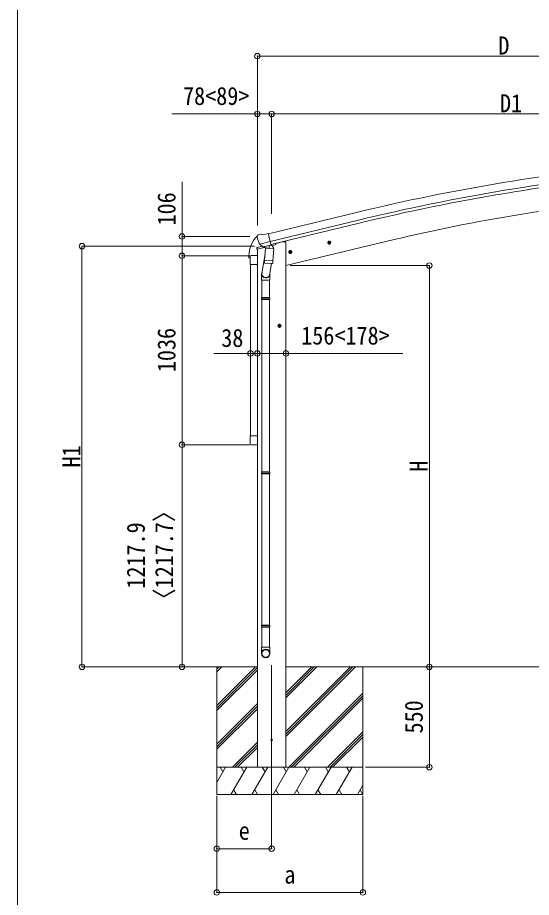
# Model space of a CAD drawing. Units: millimetres at full size. Extents: x -8385 to 8479, y -5853 to 5787.
# Drawn here: x -8385 to -5572, y -1960 to 2863 of the extents above; entities that cross this region are included whole.
import ezdxf
from ezdxf.enums import TextEntityAlignment as Align

# ---------------------------------------------------------------- set-up
doc = ezdxf.new("R2010")
doc.units = ezdxf.units.MM
doc.header["$LTSCALE"] = 30
doc.header["$PDMODE"] = 32
doc.header["$PDSIZE"] = 30
for name, color, linetype, lineweight in [('0-0_0', 7, 'Continuous', 9), ('0-1_本体', 4, 'Continuous', 9), ('0-2_部品', 7, 'Continuous', 9), ('0-8_PARTS2', 2, 'Continuous', 9), ('0-A_寸法', 4, 'Continuous', 9), ('1-1_GLASS', 4, 'Continuous', 9), ('1-2_GLASS_SEAL', 7, 'Continuous', 9), ('1-A', 6, 'Continuous', 9), ('F-0_240', 7, 'Continuous', 9)]:
    doc.layers.add(name, color=color, linetype=linetype, lineweight=lineweight)
doc.styles.add('ＭＳ ゴシック', font='')
doc.styles.get('ＭＳ ゴシック').set_extended_font_data('MS Gothic')

msp = doc.modelspace()

# ---------------------------------------------------------------- linework, layer by layer
at = {"layer": '0-0_0'}
for p, q in [((-7668.84, -696.92), (-7072.5, -696.92)), ((-7294.75, -696.92), (-7294.75, -1396.92)), ((-7294.75, -908.15), (-7083.52, -696.92)), ((-7294.75, -724.3), (-7267.37, -696.92)), ((-7294.75, -710.16), (-7281.51, -696.92)), ((-7294.75, -922.29), (-7072.5, -700.04)), ((-7294.75, -936.43), (-7072.5, -714.19)), ((-6917, -1079.18), (-6534.74, -696.92)), ((-6917, -1050.9), (-6563.02, -696.92)), ((-6917, -1065.04), (-6548.88, -696.92)), ((-6917, -867.05), (-6746.87, -696.92)), ((-6917, -852.91), (-6761.01, -696.92)), ((-6917, -838.77), (-6775.15, -696.92)), ((-6917, -696.92), (-4129.48, -696.92)), ((-6494.75, -696.92), (-6494.75, -1396.92)), ((-6900.89, -1246.92), (-6494.75, -840.78)), ((-6886.75, -1246.92), (-6494.75, -854.93)), ((-7294.75, -1120.28), (-7072.5, -898.03)), ((-7294.75, -1134.42), (-7072.5, -912.17)), ((-6872.61, -1246.92), (-6494.75, -869.07)), ((-7294.75, -1148.57), (-7072.5, -926.32)), ((-6688.76, -1246.92), (-6494.75, -1052.91)), ((-6674.62, -1246.92), (-6494.75, -1067.06)), ((-6660.48, -1246.92), (-6494.75, -1081.2)), ((-7209.26, -1246.92), (-7072.5, -1110.16)), ((-7195.12, -1246.92), (-7072.5, -1124.31)), ((-7180.98, -1246.92), (-7072.5, -1138.45)), ((-6494.75, -1246.92), (-7294.75, -1246.92)), ((-7294.75, -1330.75), (-7246.35, -1246.92)), ((-7261.35, -1272.9), (-7276.35, -1246.92)), ((-7217.49, -1396.92), (-7130.88, -1246.92)), ((-7145.88, -1272.9), (-7160.89, -1246.92)), ((-7102.02, -1396.92), (-7015.41, -1246.92)), ((-7030.41, -1272.9), (-7045.41, -1246.92)), ((-6986.55, -1396.92), (-6899.94, -1246.92)), ((-6914.94, -1272.9), (-6929.94, -1246.92)), ((-6871.07, -1396.92), (-6784.47, -1246.92)), ((-6799.47, -1272.9), (-6814.47, -1246.92)), ((-6755.6, -1396.92), (-6669, -1246.92)), ((-6699, -1246.92), (-6684, -1272.9)), ((-6640.13, -1396.92), (-6553.53, -1246.92)), ((-6568.53, -1272.9), (-6583.53, -1246.92)), ((-6524.66, -1396.92), (-6494.75, -1345.11)), ((-7294.75, -1396.92), (-6494.75, -1396.92)), ((-7202.49, -1370.94), (-7187.49, -1396.92)), ((-7087.02, -1370.94), (-7072.02, -1396.92)), ((-6971.55, -1370.94), (-6956.55, -1396.92)), ((-6856.08, -1370.94), (-6841.08, -1396.92)), ((-6740.61, -1370.94), (-6725.61, -1396.92)), ((-6625.14, -1370.94), (-6610.14, -1396.92)), ((-6509.67, -1370.94), (-6494.67, -1396.92))]:
    msp.add_line(p, q, dxfattribs=at)
at = {"layer": '0-1_本体'}
for p, q in [((-7012.23, 1676.67), (-6529.35, 1794.15)), ((-7002.15, 1634.7), (-6519.14, 1752.17)), ((-6998.22, 1618.32), (-6515.16, 1735.81)), ((-6916.75, 1503.08), (-6331.08, 1643.69)), ((-7072.25, 1593.37), (-7072.25, -1246.92)), ((-6936.75, 1633.08), (-6970.26, 1625.03)), ((-6916.75, 1633.08), (-6936.75, 1633.08)), ((-6916.75, 1633.08), (-6916.75, -1246.92)), ((-6941.25, 1173.58), (-6961.25, 1173.58)), ((-6951.25, 1181.08), (-6957.75, 1177.33)), ((-6957.75, 1177.33), (-6957.75, 1169.83)), ((-6957.75, 1169.83), (-6951.25, 1166.07)), ((-6951.25, 1163.58), (-6951.25, 1183.58)), ((-6944.75, 1177.33), (-6951.25, 1181.08))]:
    msp.add_line(p, q, dxfattribs=at)
at = {"layer": '0-1_本体', "color": 6}
for p, q in [((-7485.11, 1662.97), (-7485.11, 1556.97)), ((-7485.11, 520.97), (-7485.11, 1556.97)), ((-7072.25, 1021.44), (-7110.25, 1021.44)), ((-6130.74, -696.92), (-6130.74, -1246.92))]:
    msp.add_line(p, q, dxfattribs=at)
at = {"layer": '0-1_本体'}
msp.add_lwpolyline([(-6951.25, 1166.07), (-6944.75, 1169.83), (-6944.75, 1177.33)], dxfattribs=at)
for radius in [8.5, 7.7, 6.5]:
    msp.add_circle((-6951.25, 1173.58), radius, dxfattribs=at)
for centre, radius, start, end in [((-3916.78, -8947.73), 11054.98, 95.16866, 103.66973), ((-3916.78, -8947.73), 11011.82, 95.16974, 103.66973), ((-3916.78, -8947.73), 10994.98, 95.16974, 103.66973), ((-4126.72, -7538.12), 9442.71, 95.00001, 103.5)]:
    msp.add_arc(centre, radius, start, end, dxfattribs=at)
at = {"layer": '0-2_部品'}
for p, q in [((-7073.94, 1661.09), (-7073.66, 1659.94)), ((-7069.72, 1669.67), (-7073.58, 1663.37)), ((-7066.62, 1671.91), (-7053.44, 1675.08)), ((-7038.88, 1672.4), (-7052.14, 1675.1)), ((-7038.88, 1672.4), (-7012.95, 1678.63)), ((-7075.06, 1592.76), (-7032.36, 1603.01)), ((-7075.06, 1599.65), (-7075.06, 1592.76)), ((-7046.56, 1608.86), (-7072.76, 1602.57)), ((-7059.88, 1620.78), (-7002.38, 1634.59)), ((-7043.03, 1605.87), (-7059.41, 1620.37)), ((-7040.32, 1605.31), (-7032.8, 1607.11)), ((-7039.49, 1605.41), (-7037.96, 1605.78)), ((-7037.96, 1605.78), (-7001.25, 1614.59)), ((-7036.12, 1605.55), (-7036.17, 1604.81)), ((-7035.41, 1603.77), (-7009.6, 1597.33)), ((-7028.5, 1598.42), (-7033.17, 1531.59)), ((-6982.81, 1595.23), (-7028.5, 1598.42)), ((-7026.72, 1601.6), (-7026.95, 1598.32)), ((-7007.2, 1612.77), (-7008.23, 1598.16)), ((-7001.25, 1614.59), (-6999.72, 1614.96)), ((-6998.17, 1617.06), (-6997.22, 1617)), ((-6997.22, 1617), (-6983.91, 1601.68)), ((-6993.23, 1612.4), (-6974.34, 1616.94)), ((-6987.48, 1528.39), (-6982.81, 1595.23)), ((-6983.91, 1601.68), (-6984.35, 1595.34)), ((-6970.51, 1625.11), (-6970.51, 1621.8)), ((-6688.27, 1626.9), (-6668.82, 1631.56)), ((-6683.71, 1634.67), (-6685.84, 1627.48)), ((-6676.41, 1636.43), (-6683.71, 1634.67)), ((-6676.21, 1619.51), (-6680.88, 1638.95)), ((-6671.25, 1630.98), (-6676.41, 1636.43)), ((-6673.38, 1623.79), (-6671.25, 1630.98)), ((-7031.44, 1556.35), (-7047.35, 1460.18)), ((-6902.19, 1575.54), (-6882.74, 1580.21)), ((-6897.63, 1583.32), (-6899.77, 1576.12)), ((-6890.34, 1585.07), (-6897.63, 1583.32)), ((-6890.13, 1568.15), (-6894.8, 1587.6)), ((-6885.17, 1579.62), (-6890.34, 1585.07)), ((-6887.3, 1572.43), (-6885.17, 1579.62)), ((-7034.03, 1519.12), (-7033.16, 1531.59)), ((-7033.63, 1517.76), (-7033.64, 1517.76)), ((-6987.48, 1528.39), (-7033.17, 1531.59)), ((-7032.19, 1516.98), (-6990.49, 1514.07)), ((-6995.92, 1514.45), (-7006.65, 1450.86)), ((-6987.49, 1528.39), (-6988.38, 1515.7)), ((-7049.5, 1423.02), (-7049.5, 1457.37)), ((-7003.5, 1457.68), (-7003.5, 1423.02)), ((-7003.5, 1423.02), (-7049.5, 1423.02)), ((-7047.5, 1423.02), (-7047.5, 1329.02)), ((-7005.5, 1423.02), (-7005.5, 1329.02)), ((-7049.5, 1327.02), (-7048.5, 1329.02)), ((-7003.5, 1327.02), (-7049.5, 1327.02)), ((-7003.5, 1319.02), (-7049.5, 1319.02)), ((-7004.5, 1329.02), (-7048.5, 1329.02)), ((-7004.5, 1317.02), (-7048.5, 1317.02)), ((-7047.5, 1317.02), (-7047.5, 372.83)), ((-7005.5, 1317.02), (-7005.5, 372.83)), ((-7003.5, 1327.02), (-7004.5, 1329.02)), ((-7003.5, 1319.02), (-7004.5, 1317.02)), ((-7003.5, 1327.02), (-7003.5, 1319.02)), ((-6941, 1172.96), (-6961, 1172.96)), ((-6951, 1180.46), (-6957.5, 1176.71)), ((-6957.5, 1176.71), (-6957.5, 1169.21)), ((-6957.5, 1169.21), (-6951, 1165.45)), ((-6951, 1162.96), (-6951, 1182.96)), ((-6944.5, 1176.71), (-6951, 1180.46)), ((-7049.5, 370.83), (-7048.5, 372.83)), ((-7003.5, 370.83), (-7049.5, 370.83)), ((-7003.5, 362.83), (-7049.5, 362.83)), ((-7004.5, 372.83), (-7048.5, 372.83)), ((-7004.5, 360.83), (-7048.5, 360.83)), ((-7047.5, 360.83), (-7047.5, -467.35)), ((-7005.5, 360.83), (-7005.5, -467.35)), ((-7003.5, 370.83), (-7004.5, 372.83)), ((-7003.5, 362.83), (-7004.5, 360.83)), ((-7003.5, 370.83), (-7003.5, 362.83)), ((-7049.5, -469.35), (-7048.5, -467.35)), ((-7003.5, -469.35), (-7049.5, -469.35)), ((-7003.5, -477.35), (-7049.5, -477.35)), ((-7004.5, -467.35), (-7048.5, -467.35)), ((-7004.5, -479.35), (-7048.5, -479.35)), ((-7047.5, -479.35), (-7047.5, -589.35)), ((-7005.5, -479.35), (-7005.5, -589.35)), ((-7003.5, -469.35), (-7004.5, -467.35)), ((-7003.5, -477.35), (-7004.5, -479.35)), ((-7003.5, -469.35), (-7003.5, -477.35)), ((-7049.5, -623.5), (-7049.5, -589.35)), ((-7003.5, -589.35), (-7049.5, -589.35)), ((-7003.5, -623.5), (-7003.5, -589.35))]:
    msp.add_line(p, q, dxfattribs=at)
for points in [[(-7007.52, 1613.18), (-6997.8, 1615.52), (-7012.95, 1678.63)], [(-7060.15, 1621.36), (-7059.57, 1620.52), (-7059.41, 1620.37)], [(-7007.52, 1613.18), (-7007.76, 1613.03), (-7032.52, 1607.08), (-7032.8, 1607.11)], [(-6685.84, 1627.48), (-6680.68, 1622.03), (-6673.38, 1623.79)], [(-6899.77, 1576.12), (-6894.6, 1570.68), (-6887.3, 1572.43)], [(-7049.5, 1327.02), (-7049.5, 1319.02), (-7048.5, 1317.02)], [(-6951, 1165.45), (-6944.5, 1169.21), (-6944.5, 1176.71)], [(-7049.5, 370.83), (-7049.5, 362.83), (-7048.5, 360.83)], [(-7049.5, -469.35), (-7049.5, -477.35), (-7048.5, -479.35)]]:
    msp.add_lwpolyline(points, dxfattribs=at)
for centre, radius in [((-6678.55, 1629.23), 8.5), ((-6678.55, 1629.23), 7.7), ((-6678.55, 1629.23), 6.5), ((-6892.47, 1577.87), 8.5), ((-6892.47, 1577.87), 7.7), ((-6892.47, 1577.87), 6.5), ((-6951, 1172.96), 8.5), ((-6951, 1172.96), 7.7), ((-6951, 1172.96), 6.5)]:
    msp.add_circle(centre, radius, dxfattribs=at)
at = {"layer": '0-2_部品', "color": 4}
msp.add_circle((-6994.5, -1096.92), 4.5, dxfattribs=at)
at = {"layer": '0-2_部品'}
for centre, radius, start, end in [((-6876.86, 1707.19), 202.4, 193.5, 205.09125), ((-7065.46, 1667.05), 5, 103.5, 148.5), ((-7052.74, 1672.16), 3, 78.5, 103.5), ((-7072.06, 1599.65), 3, 103.5, 180), ((-7039.6, 1605.9), 0.5, 248.23754, 283.5), ((-7036.62, 1605.59), 0.5, 356, 103.5), ((-7035.17, 1604.74), 1, 176, 256), ((-7009.25, 1598.3), 1.03, 250.03897, 351.96569), ((-7006.6, 1612.69), 0.604, 100.59842, 172.20595), ((-6999.84, 1615.44), 0.5, 283.5, 318.76246), ((-6975.51, 1621.8), 5, 283.5, 0), ((-7032.09, 1518.95), 1.95, 175.04017, 217.47766), ((-7032.05, 1518.98), 2, 217.40962, 266), ((-6990.35, 1516.06), 2, 266, 349.46843), ((-7019.5, 1457.37), 30, 177.45142, 180)]:
    msp.add_arc(centre, radius, start, end, dxfattribs=at)
for centre, major_axis, ratio, start_param, end_param in [((-7071.02, 1661.8), (-1.57, -2.57), 0.99628, 4.712389, 5.4996506), ((-7041.04, 1608.13), (-0.73, -2.92), 0.997631, 5.8041905, 6.6006116), ((-7040.99, 1608.36), (2.63, 3.16), 0.650902, 4.0958226, 4.1686332), ((-7041.02, 1608.23), (-0.73, -2.92), 0.997631, 0.3902369, 0.4789948), ((-7026.5, 1457.68), (23, 0), 0.996195, 2.5560258, 6.5663028), ((-7026.5, 1457.68), (21, 0), 0.996195, 2.9349147, 5.9512394), ((-7026.5, -621.75), (-23, 0), 0.996195, 3.1415927, 6.2831853), ((-7026.5, -623.5), (-23, 0), 0.996195, 3.1415927, 6.2831853), ((-7026.5, -623.5), (0, -23.43), 0.981806, 4.712389, 7.8539816)]:
    msp.add_ellipse(centre, major_axis=major_axis, ratio=ratio, start_param=start_param, end_param=end_param, dxfattribs=at)
msp.add_ellipse((-7026.5, -623.5), major_axis=(21, 0), ratio=0.996195, dxfattribs=at)
at = {"layer": '0-8_PARTS2'}
msp.add_line((-6994.5, -687.71), (-6994.5, -1446.92), dxfattribs=at)
at = {"layer": '0-A_寸法', "color": 6}
for p, q in [((-7072.5, 2651.44), (-7072.5, 2334.82)), ((-7072.5, 2651.44), (-4373.5, 2651.44)), ((-7072.5, 2334.82), (-7540.61, 2334.82)), ((-7072.5, 2334.82), (-7072.5, 1722.59)), ((-7072.5, 2334.82), (-6994.5, 2334.82)), ((-6994.5, 2334.82), (-6994.5, 1786.96)), ((-6994.5, 2334.82), (-4373.5, 2334.82)), ((-8033.08, 1609.48), (-7087.99, 1609.48)), ((-8033.08, -696.92), (-8033.08, 1609.48)), ((-6916.5, 1021.44), (-7072.5, 1021.44)), ((-6916.5, 1021.44), (-6275.77, 1021.44)), ((-8033.08, -696.92), (-7304.96, -696.92)), ((-7294.75, -1933.29), (-7294.75, -1404.34)), ((-7294.75, -1693.31), (-7294.75, -1404.34)), ((-6994.5, -1693.31), (-6994.5, -1404.34)), ((-6494.75, -1933.29), (-6494.75, -1404.34)), ((-6994.5, -1693.31), (-7294.75, -1693.31)), ((-7294.75, -1933.29), (-6494.75, -1933.29))]:
    msp.add_line(p, q, dxfattribs=at)
for p in [(-7072.5, 2651.44), (-7072.5, 2334.82), (-6994.5, 2334.82), (-8033.08, 1609.48), (-7072.5, 1021.44), (-6916.5, 1021.44), (-8033.08, -696.92), (-7485.11, -696.92), (-7294.75, -1693.31), (-6994.5, -1693.31), (-7294.75, -1933.29), (-6494.75, -1933.29)]:
    msp.add_point(p, dxfattribs=at)
at = {"layer": '1-1_GLASS'}
for p, q in [((-7110.25, 1508.47), (-7110.25, 569.47)), ((-7072.25, 1508.47), (-7072.25, 569.47))]:
    msp.add_line(p, q, dxfattribs=at)
at = {"layer": '1-2_GLASS_SEAL'}
for p, q in [((-7118.76, 1556.95), (-7118.76, 1545.2)), ((-7118.26, 1544.7), (-7111.99, 1544.7)), ((-7111.49, 1551.96), (-7111.49, 1545.2)), ((-7111.25, 1508.47), (-7111.25, 1552.17)), ((-7105.75, 1557.67), (-7076.75, 1557.67)), ((-7105.49, 1557.96), (-7072.25, 1557.96)), ((-7071.25, 1552.17), (-7071.25, 1508.47)), ((-7071.25, 1508.47), (-7111.25, 1508.47)), ((-7111.25, 569.47), (-7111.25, 525.77)), ((-7071.25, 569.47), (-7111.25, 569.47)), ((-7071.25, 525.77), (-7071.25, 569.47)), ((-7105.75, 520.27), (-7076.75, 520.27))]:
    msp.add_line(p, q, dxfattribs=at)
for centre, radius, start, end in [((-6966.5, 1556.95), 152.26, 135.14293, 180), ((-7070.01, 1658.98), 6.95, 105.94697, 129.45641), ((-7118.26, 1545.2), 0.5, 180, 270), ((-7111.99, 1545.2), 0.5, 270, 0), ((-7105.49, 1551.96), 6, 90, 180), ((-7105.75, 1552.17), 5.5, 90, 180), ((-7076.75, 1552.17), 5.5, 0, 90), ((-7105.75, 525.77), 5.5, 180, 270), ((-7076.75, 525.77), 5.5, 270, 0)]:
    msp.add_arc(centre, radius, start, end, dxfattribs=at)
at = {"layer": '1-A'}
for p, q in [((-7485.11, 1662.97), (-7485.11, 1962.97)), ((-7485.11, 1662.97), (-7114.52, 1662.97)), ((-7485.11, 1556.97), (-7114.52, 1556.97)), ((-6130.74, 1503.08), (-6893.5, 1503.08)), ((-6130.74, -696.92), (-6130.74, 1503.08)), ((-7110.25, 1021.44), (-7310.25, 1021.44)), ((-7485.11, 520.97), (-7114.52, 520.97)), ((-7485.11, 520.97), (-7114.52, 520.97)), ((-7485.11, -696.92), (-7485.11, 520.97)), ((-6130.74, -696.92), (-6480.1, -696.92)), ((-6130.74, -1246.92), (-6480.1, -1246.92))]:
    msp.add_line(p, q, dxfattribs=at)
for p in [(-7485.11, 1662.97), (-7485.11, 1556.97), (-6130.74, 1503.08), (-7110.25, 1021.44), (-7072.25, 1021.44), (-7485.11, 520.97), (-7485.11, -696.92), (-6130.74, -696.92), (-6130.74, -1246.92)]:
    msp.add_point(p, dxfattribs=at)
at = {"layer": 'F-0_240', "color": 5}
msp.add_line((-8385.45, 5787.34), (-8385.45, -5852.66), dxfattribs=at)

# ---------------------------------------------------------------- texts
at = {"layer": '0-A_寸法', "color": 7, "style": 'ＭＳ ゴシック', "width": 0.9}
for s, p in [('D', (-5753, 2630.44)), ('78<89>', (-7479.49, 2353.82)), ('D1', (-5744, 2313.82)), ('156<178>', (-6832.55, 1040.44)), ('e', (-7174.75, -1674.31)), ('a', (-6924.75, -1914.29))]:
    msp.add_text(s, height=98.97, dxfattribs=at).set_placement(p, align=Align.BOTTOM_LEFT)
msp.add_text('H1', height=98.97, rotation=90, dxfattribs=at).set_placement((-8012.08, 396.28), align=Align.BOTTOM_LEFT)
at = {"layer": '1-A', "color": 7, "style": 'ＭＳ ゴシック', "width": 0.9}
for s, p in [('106', (-7491.11, 1722.97)), ('1036', (-7491.11, 918.97)), ('H', (-6109.74, 373.08)), ('〈1217.7〉', (-7504.11, -387.98)), ('1217.9', (-7659.09, -267.98)), ('550', (-6136.74, -1061.92))]:
    msp.add_text(s, height=98.97, rotation=90, dxfattribs=at).set_placement(p, align=Align.BOTTOM_LEFT)
msp.add_text('38', height=98.97, dxfattribs=at).set_placement((-7270.25, 1027.44), align=Align.BOTTOM_LEFT)

doc.saveas('drawing.dxf')
